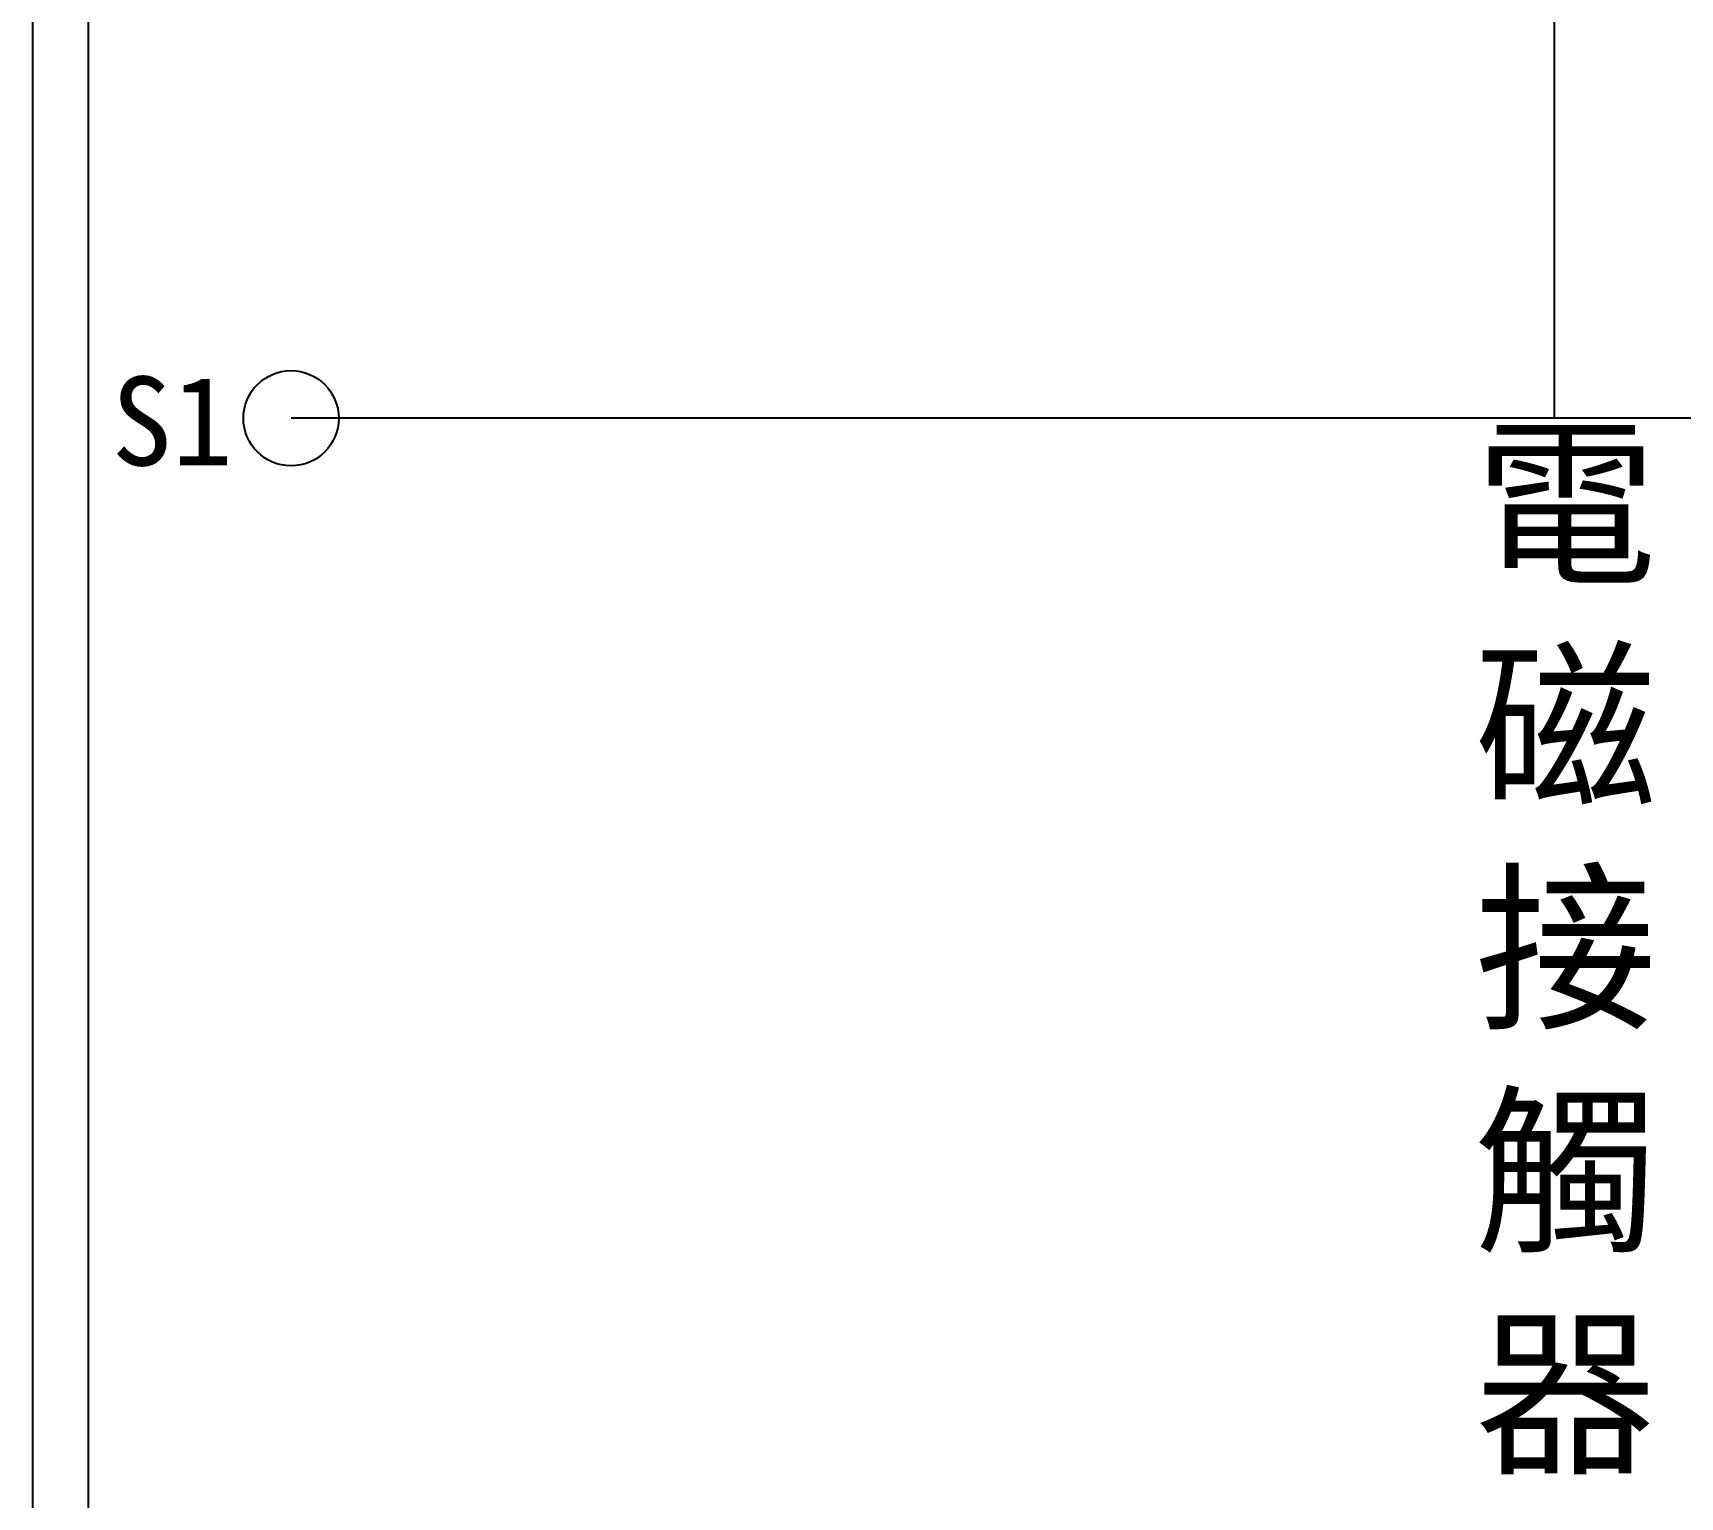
# Model space of a CAD drawing. Extents: x 10 to 297, y 3 to 207.
# Drawn here: x 10 to 47.02, y 21.07 to 53.99 of the extents above; entities that cross this region are included whole.
import ezdxf

# ---------------------------------------------------------------- set-up
doc = ezdxf.new("R2010")
doc.units = 0
doc.layers.get('0').update_dxf_attribs({"linetype": 'CONTINUOUS'})
doc.layers.add('圖框層', color=7, linetype='CONTINUOUS')
doc.layers.add('標尺寸層', color=3, linetype='CONTINUOUS')
doc.styles.add('CNS', font='romanc.shx', dxfattribs={"bigfont": 'chineset.shx'})
doc.styles.add('STSL', font='kaiu.ttf')

msp = doc.modelspace()

# ---------------------------------------------------------------- linework, layer by layer
msp.add_circle((15.802, 45.328), 1.071)
at = {"layer": '圖框層', "color": 7}
for p, q in [((10, 3), (10, 206.969)), ((11.25, 4.25), (11.25, 205.719))]:
    msp.add_line(p, q, dxfattribs=at)
at = {"layer": '標尺寸層', "color": 7}
for p, q in [((44.195, 72.265), (44.195, 45.328)), ((97.391, 45.328), (15.802, 45.328))]:
    msp.add_line(p, q, dxfattribs=at)

# ---------------------------------------------------------------- texts
at = {"layer": '圖框層', "color": 4, "style": 'STSL'}
msp.add_text('S1', height=2, dxfattribs=at).set_placement((11.768, 44.266))
at = {"layer": '標尺寸層', "color": 7, "insert": (42.413, 44.904), "char_height": 3, "width": 5.42431, "attachment_point": 1, "style": 'CNS'}
msp.add_mtext('{\\fDFKai-SB|b0|i0|c136|p65;電磁接觸器}', dxfattribs=at)

doc.saveas('drawing.dxf')
